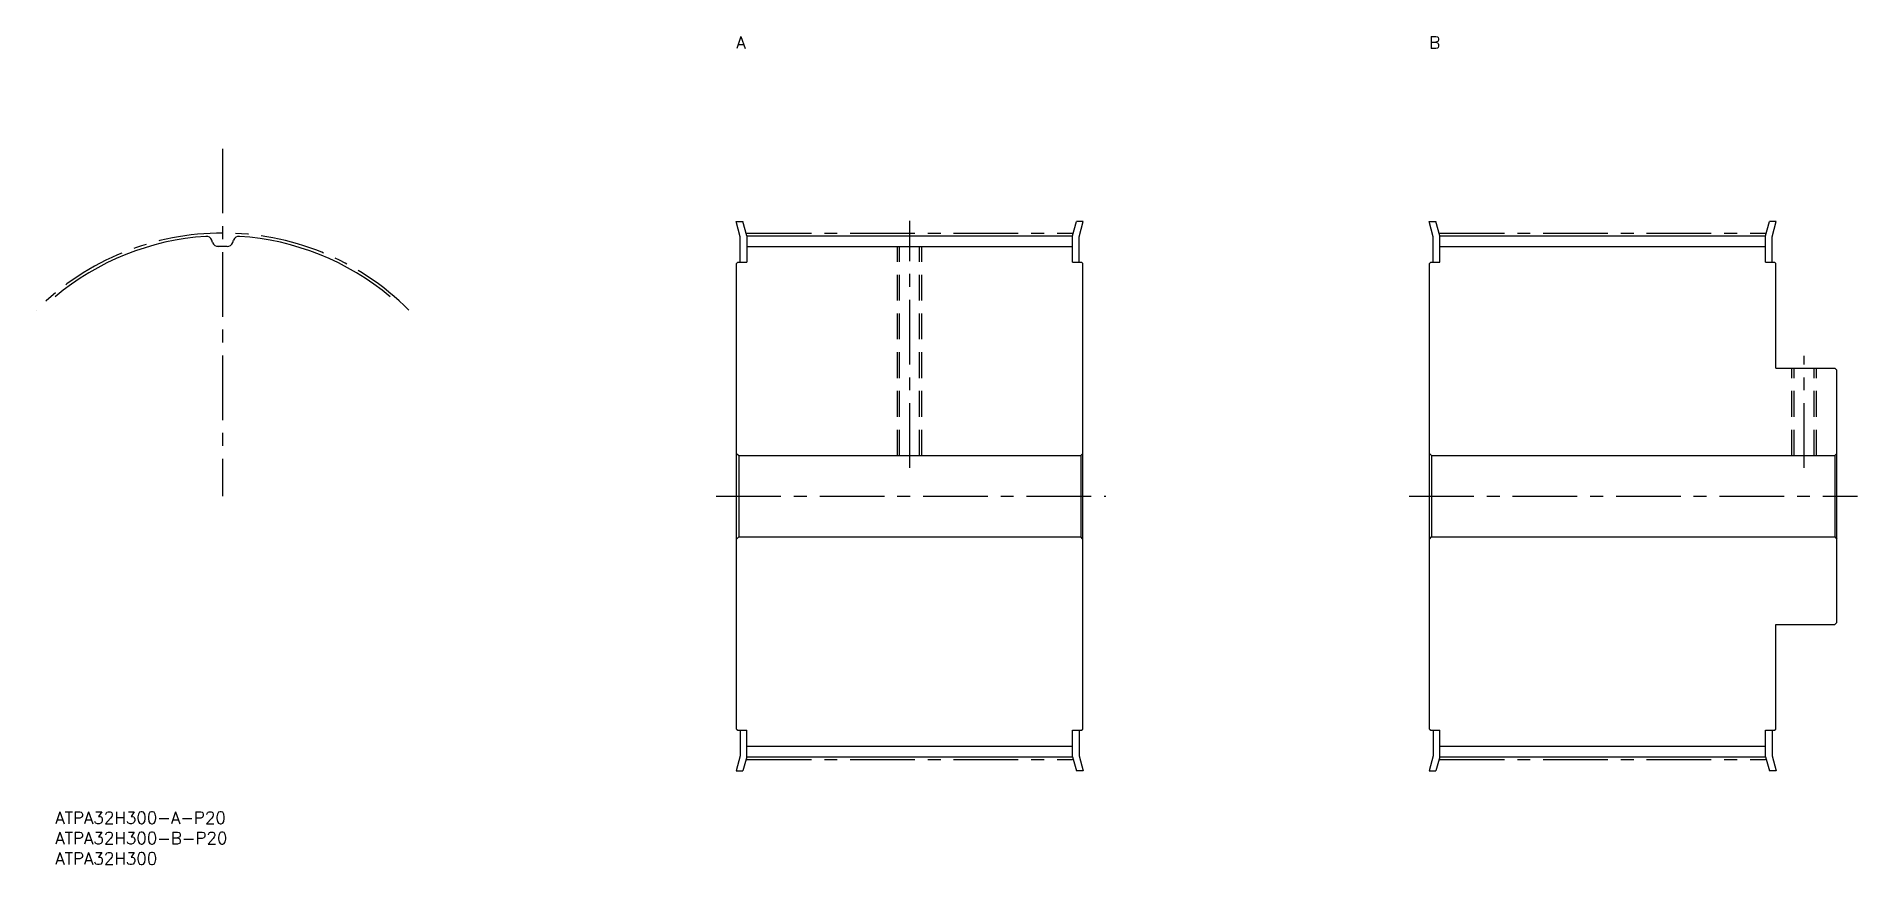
# Model space of a CAD drawing. Extents: x -5 to 443, y -13 to 190.
import ezdxf

# ---------------------------------------------------------------- set-up
doc = ezdxf.new("R2010")
doc.units = 0
doc.header["$LTSCALE"] = 0.5
doc.linetypes.add('CENTER', pattern=[50.8, 31.75, -6.35, 6.35, -6.35])
doc.linetypes.add('DASHED', pattern=[19.05, 12.7, -6.35])
for name, color, linetype in [('MSM_CENTER', 1, 'CENTER'), ('MSM_CONTINUOUS', 7, 'CONTINUOUS'), ('MSM_DASHED', 4, 'DASHED'), ('MSM_PART_NUMBER', 7, 'CONTINUOUS')]:
    doc.layers.add(name, color=color, linetype=linetype)
doc.styles.get("Standard").update_dxf_attribs({"font": 'txt.shx', "height": 3, "bigfont": 'bigfont.shx'})

# ---------------------------------------------------------------- blocks, each defined once
blk = doc.blocks.new('*U37')
at = {"layer": 'MSM_PART_NUMBER'}
blk.add_text('ATPA32H300-A-P20', height=3, dxfattribs=at).set_placement((0, -3))
blk = doc.blocks.new('*U38')
at = {"layer": 'MSM_PART_NUMBER'}
blk.add_text('ATPA32H300-B-P20', height=3, dxfattribs=at).set_placement((0, -8))
blk = doc.blocks.new('*U39')
at = {"layer": 'MSM_PART_NUMBER'}
blk.add_text('ATPA32H300', height=3, dxfattribs=at).set_placement((0, -13))
blk = doc.blocks.new('*U40')
at = {"layer": 'MSM_PART_NUMBER'}
blk.add_text('A', height=3, dxfattribs=at).set_placement((167.27, 187.5))
blk = doc.blocks.new('*U41')
at = {"layer": 'MSM_PART_NUMBER'}
blk.add_text('B', height=3, dxfattribs=at).set_placement((337.46, 187.5))

msp = doc.modelspace()

# ---------------------------------------------------------------- linework, layer by layer
at = {"layer": 'MSM_CENTER'}
for p, q in [((41.14, 162.91), (41.14, 77.5)), ((209.87, 84.5), (209.87, 145.18)), ((169.87, 142.18), (249.87, 142.18)), ((340.06, 142.18), (420.06, 142.18)), ((429.56, 84.5), (429.56, 112)), ((162.37, 77.5), (258.02, 77.5)), ((332.56, 77.5), (442.67, 77.5)), ((169.87, 12.82), (249.87, 12.82)), ((340.06, 12.82), (420.06, 12.82))]:
    msp.add_line(p, q, dxfattribs=at)
msp.add_arc((41.14, 77.5), 64.68, 45, 135, dxfattribs=at)
at = {"layer": 'MSM_CONTINUOUS'}
for p, q in [((167.27, 145), (168.93, 145)), ((168.27, 141.28), (167.27, 145)), ((169.87, 141.49), (168.93, 145)), ((249.87, 141.49), (250.81, 145)), ((252.46, 145), (250.81, 145)), ((251.47, 141.28), (252.46, 145)), ((337.46, 145), (339.12, 145)), ((338.46, 141.28), (337.46, 145)), ((340.06, 141.49), (339.12, 145)), ((420.06, 141.49), (421, 145)), ((422.65, 145), (421, 145)), ((421.66, 141.28), (422.65, 145)), ((38.65, 139.86), (38.45, 140.43)), ((43.62, 139.86), (43.82, 140.43)), ((168.27, 135), (168.27, 141.28)), ((169.87, 141.49), (249.87, 141.49)), ((169.87, 141.49), (169.87, 135)), ((169.87, 138.9), (249.87, 138.9)), ((249.87, 135), (249.87, 141.49)), ((251.47, 135), (251.47, 141.28)), ((338.46, 135), (338.46, 141.28)), ((340.06, 141.49), (420.06, 141.49)), ((340.06, 135), (340.06, 141.49)), ((340.06, 138.9), (420.06, 138.9)), ((420.06, 135), (420.06, 141.49)), ((421.66, 135), (421.66, 141.28)), ((167.67, 135), (167.37, 134.7)), ((167.37, 20.3), (167.37, 134.7)), ((167.67, 135), (169.87, 135)), ((249.87, 135), (252.07, 135)), ((252.37, 134.7), (252.07, 135)), ((252.37, 20.3), (252.37, 134.7)), ((337.86, 135), (337.56, 134.7)), ((337.56, 20.3), (337.56, 134.7)), ((337.86, 135), (340.06, 135)), ((420.06, 135), (422.26, 135)), ((422.56, 134.7), (422.26, 135)), ((422.56, 109), (422.56, 134.7)), ((422.56, 109), (437.06, 109)), ((437.56, 108.5), (437.06, 109)), ((437.56, 46.5), (437.56, 108.5)), ((167.37, 88), (167.87, 87.5)), ((167.87, 87.5), (251.87, 87.5)), ((167.87, 87.5), (167.87, 67.5)), ((252.37, 88), (251.87, 87.5)), ((251.87, 87.5), (251.87, 67.5)), ((337.56, 88), (338.06, 87.5)), ((338.06, 87.5), (338.06, 67.5)), ((338.06, 87.5), (437.06, 87.5)), ((437.06, 87.5), (437.56, 88)), ((437.06, 87.5), (437.06, 67.5)), ((167.37, 67), (167.87, 67.5)), ((167.87, 67.5), (251.87, 67.5)), ((252.37, 67), (251.87, 67.5)), ((337.56, 67), (338.06, 67.5)), ((338.06, 67.5), (437.06, 67.5)), ((437.06, 67.5), (437.56, 67)), ((422.56, 46), (437.06, 46)), ((422.56, 20.3), (422.56, 46)), ((437.06, 46), (437.56, 46.5)), ((167.37, 20.3), (167.67, 20)), ((167.67, 20), (169.87, 20)), ((168.27, 20), (168.27, 13.72)), ((169.87, 13.5), (169.87, 20)), ((249.87, 13.5), (249.87, 20)), ((249.87, 20), (252.07, 20)), ((251.47, 20), (251.47, 13.72)), ((252.07, 20), (252.37, 20.3)), ((337.56, 20.3), (337.86, 20)), ((337.86, 20), (340.06, 20)), ((338.46, 20), (338.46, 13.72)), ((340.06, 13.5), (340.06, 20)), ((420.06, 13.5), (420.06, 20)), ((420.06, 20), (422.26, 20)), ((421.66, 20), (421.66, 13.72)), ((422.26, 20), (422.56, 20.3)), ((168.27, 13.72), (167.27, 10)), ((169.87, 13.5), (168.93, 10)), ((169.87, 16.09), (249.87, 16.09)), ((169.87, 13.5), (249.87, 13.5)), ((249.87, 13.5), (250.81, 10)), ((251.47, 13.72), (252.46, 10)), ((338.46, 13.72), (337.46, 10)), ((340.06, 13.5), (339.12, 10)), ((340.06, 16.09), (420.06, 16.09)), ((340.06, 13.5), (420.06, 13.5)), ((420.06, 13.5), (421, 10)), ((421.66, 13.72), (422.65, 10)), ((167.27, 10), (168.93, 10)), ((252.46, 10), (250.81, 10)), ((337.46, 10), (339.12, 10)), ((422.65, 10), (421, 10))]:
    msp.add_line(p, q, dxfattribs=at)
for centre, radius, start, end in [((41.14, 77.5), 63.99, 93.6863, 130), ((37.11, 139.95), 1.42, 20, 93.6863), ((40.03, 140.37), 1.47, 200, 271.0029), ((41.14, 77.5), 61.4, 88.9971, 91.3905), ((42.24, 140.37), 1.47, 268.9971, 340), ((45.16, 139.95), 1.42, 86.3137, 160), ((41.14, 77.5), 63.99, 50, 86.3137)]:
    msp.add_arc(centre, radius, start, end, dxfattribs=at)
at = {"layer": 'MSM_DASHED'}
for p, q in [((206.87, 87.5), (206.87, 138.9)), ((207.41, 87.5), (207.41, 138.9)), ((212.32, 87.5), (212.32, 138.9)), ((212.87, 87.5), (212.87, 138.9)), ((426.56, 87.5), (426.56, 109)), ((427.1, 87.5), (427.1, 109)), ((432.01, 87.5), (432.01, 109)), ((432.56, 87.5), (432.56, 109))]:
    msp.add_line(p, q, dxfattribs=at)

# ---------------------------------------------------------------- block references
at = {"layer": 'MSM_CONTINUOUS'}
for name in ['*U40', '*U41', '*U37', '*U38', '*U39']:
    msp.add_blockref(name, (0, 0), dxfattribs=at)

doc.saveas('drawing.dxf')
